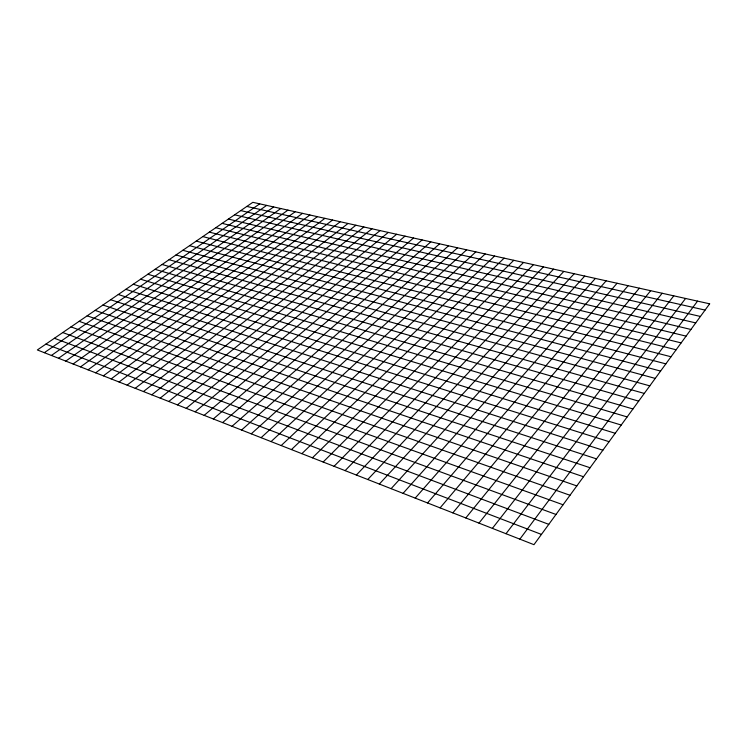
<?xml version="1.0" encoding="UTF-8"?>
<svg xmlns="http://www.w3.org/2000/svg" width="747" height="747" viewBox="0 0 747 747"><rect width="100%" height="100%" fill="white"/><g stroke="black" fill="none" stroke-linecap="round" stroke-linejoin="round"><path stroke-width="1.12" d="M519.856 539.147L697.539 301.125M505.999 533.713L685.587 298.473M492.376 528.372L673.794 295.849M478.976 523.115L662.15 293.263M465.801 517.951L650.665 290.714M452.841 512.872L639.32 288.193M440.086 507.876L628.124 285.709M427.545 502.955L617.069 283.253M415.201 498.118L606.153 280.825M403.063 493.356L595.378 278.426M391.111 488.669L584.733 276.063M379.336 484.056L574.219 273.729M367.757 479.509L563.836 271.422M356.347 475.036L553.574 269.144M345.114 470.629L543.442 266.894M334.058 466.296L533.433 264.671M323.162 462.019L523.544 262.468M312.433 457.818L513.777 260.301M301.853 453.672L504.122 258.154M291.442 449.582L494.579 256.034M281.18 445.557L485.148 253.943M271.058 441.598L475.83 251.87M261.086 437.686L466.623 249.825M251.263 433.83L457.519 247.799M241.57 430.029L448.517 245.8M232.028 426.285L439.619 243.821M222.606 422.597L430.823 241.869M213.315 418.955L422.12 239.936M204.164 415.36L413.521 238.022M195.126 411.821L405.014 236.136M186.218 408.329L396.61 234.269M177.431 404.883L388.291 232.42M168.757 401.484L380.064 230.59M160.203 398.123L371.922 228.787M151.762 394.818L363.873 226.995M143.433 391.549L355.917 225.23M135.207 388.328L348.037 223.474M127.093 385.144L340.249 221.747M119.081 382.006L332.536 220.029M111.172 378.906L324.908 218.339M103.366 375.844L317.363 216.658M95.663 372.818L309.893 215.005M88.053 369.84L302.498 213.362M80.536 366.889L295.177 211.737M73.113 363.976L287.94 210.122M65.783 361.1L280.779 208.534M58.546 358.261L273.682 206.956M51.394 355.46L266.66 205.397M44.325 352.687L259.713 203.856M246.827 206.433L705.075 310.089M240.749 210.598L700.434 316.448M234.605 214.809L695.728 322.909M228.395 219.058L690.938 329.474M222.111 223.372L686.073 336.131M215.752 227.723L681.143 342.901M209.319 232.13L676.128 349.773M202.81 236.594L671.03 356.758M196.228 241.104L665.857 363.864M189.561 245.67L660.591 371.072M182.819 250.282L655.24 378.402M175.993 254.96L649.806 385.854M169.093 259.695L644.278 393.426M162.099 264.485L638.666 401.13M155.021 269.331L632.952 408.964M147.85 274.242L627.135 416.929M140.595 279.219L621.224 425.034M133.255 284.252L615.211 433.279M125.813 289.341L609.094 441.673M118.278 294.505L602.866 450.208M110.649 299.734L596.526 458.891M102.927 305.028L590.074 467.743M95.102 310.388L583.5 476.745M87.175 315.822L576.815 485.914M79.145 321.322L569.998 495.261M71.002 326.897L563.061 504.776M62.757 332.546L555.992 514.468M54.4 338.27L548.784 524.347M45.931 344.078L541.435 534.413M709.65 303.814L533.956 544.675L37.35 349.951L252.831 202.325L709.65 303.814"/></g></svg>
